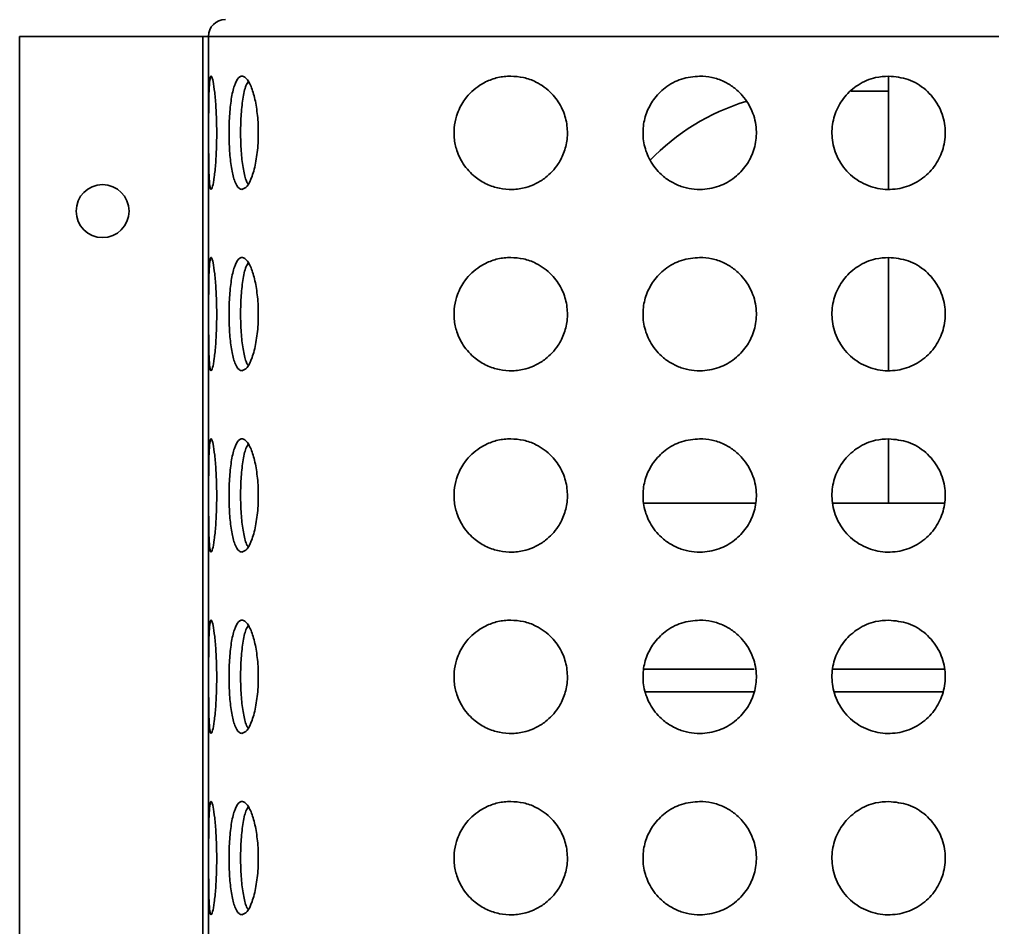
# Model space of a CAD drawing. Header units: millimetres. Extents: x -1052 to 3351, y 0 to 2015.
# Drawn here: x -366.369 to -364.464, y 1744.312 to 1746.089 of the extents above; entities that cross this region are included whole.
import ezdxf

# ---------------------------------------------------------------- set-up
doc = ezdxf.new("R2010")
doc.units = ezdxf.units.MM

msp = doc.modelspace()

# ---------------------------------------------------------------- linework, layer by layer
at = {"color": 7, "linetype": 'Continuous', "lineweight": 35}
for p, q in [((-366.3686, 1742.4135), (-366.3686, 1746.0562)), ((-366.3686, 1746.0562), (-366.0097, 1746.0562)), ((-366.3686, 1742.4135), (-366.3686, 1746.0562)), ((-366.3686, 1746.0562), (-366.0097, 1746.0562)), ((-366.0097, 1746.0562), (-366.0097, 1742.4135)), ((-365.9988, 1746.0562), (-366.0097, 1746.0562)), ((-366.0097, 1746.0562), (-366.0097, 1742.4135)), ((-365.9988, 1746.0562), (-366.0097, 1746.0562)), ((-365.9988, 1746.0562), (-361.8571, 1746.0562)), ((-365.9988, 1746.0562), (-365.9988, 1742.4135)), ((-365.9988, 1746.0562), (-361.8571, 1746.0562)), ((-365.9988, 1746.0562), (-365.9988, 1742.4135)), ((-364.6676, 1745.9784), (-364.6676, 1745.758)), ((-364.6676, 1745.9784), (-364.6676, 1745.758)), ((-364.6676, 1745.9488), (-364.7409, 1745.9488)), ((-364.6676, 1745.9488), (-364.7409, 1745.9488)), ((-364.6676, 1745.6234), (-364.6676, 1745.403)), ((-364.6676, 1745.6234), (-364.6676, 1745.403)), ((-364.6676, 1745.2684), (-364.6676, 1745.1426)), ((-364.6676, 1745.2684), (-364.6676, 1745.1426)), ((-364.9293, 1745.1426), (-365.1466, 1745.1426)), ((-364.9293, 1745.1426), (-365.1466, 1745.1426)), ((-364.5588, 1745.1426), (-364.7779, 1745.1426)), ((-364.5588, 1745.1426), (-364.7779, 1745.1426)), ((-365.1481, 1744.8172), (-364.9306, 1744.8172)), ((-365.1481, 1744.8172), (-364.9306, 1744.8172)), ((-364.7781, 1744.8172), (-364.5594, 1744.8172)), ((-364.7781, 1744.8172), (-364.5594, 1744.8172)), ((-364.9318, 1744.7728), (-365.1454, 1744.7728)), ((-364.9318, 1744.7728), (-365.1454, 1744.7728)), ((-364.5624, 1744.7728), (-364.7755, 1744.7728)), ((-364.5624, 1744.7728), (-364.7755, 1744.7728))]:
    msp.add_line(p, q, dxfattribs=at)
msp.add_circle((-366.2059, 1745.7141), 0.0518, dxfattribs=at)
msp.add_circle((-366.2059, 1745.7141), 0.0518, dxfattribs=at)
for centre, radius, start, end in [((-365.9657, 1746.0562), 0.0331, 90, 180), ((-365.9657, 1746.0562), 0.0331, 90, 180), ((-364.8155, 1745.505), 0.4438, 107.2174, 135.9871), ((-364.8155, 1745.505), 0.4438, 107.2174, 135.9871)]:
    msp.add_arc(centre, radius, start, end, dxfattribs=at)
for points, knots in [([(-365.9935, 1745.7565), (-365.9926, 1745.7577), (-365.9906, 1745.7602), (-365.9873, 1745.7794), (-365.9844, 1745.8077), (-365.9827, 1745.843), (-365.9824, 1745.8808), (-365.9838, 1745.917), (-365.9864, 1745.9477), (-365.9896, 1745.9695), (-365.9928, 1745.9799), (-365.9953, 1745.9775), (-365.9971, 1745.9627), (-365.998, 1745.9371), (-365.9984, 1745.9037), (-365.9985, 1745.8662), (-365.9984, 1745.8289), (-365.998, 1745.7959), (-365.997, 1745.7711), (-365.9955, 1745.7583), (-365.9941, 1745.757), (-365.9935, 1745.7565)], [0, 0, 0, 0, 1.63135, 3.262458, 4.895436, 6.523118, 8.139672, 9.748688, 11.361765, 12.985437, 14.617541, 16.249526, 17.875849, 19.497655, 21.118072, 22.738721, 24.359684, 25.980868, 27.60169, 29.221978, 30.24441, 30.24441, 30.24441, 30.24441]), ([(-365.9935, 1745.7565), (-365.9926, 1745.7577), (-365.9906, 1745.7602), (-365.9873, 1745.7794), (-365.9844, 1745.8077), (-365.9827, 1745.843), (-365.9824, 1745.8808), (-365.9838, 1745.917), (-365.9864, 1745.9477), (-365.9896, 1745.9695), (-365.9928, 1745.9799), (-365.9953, 1745.9775), (-365.9971, 1745.9627), (-365.998, 1745.9371), (-365.9984, 1745.9037), (-365.9985, 1745.8662), (-365.9984, 1745.8289), (-365.998, 1745.7959), (-365.997, 1745.7711), (-365.9955, 1745.7583), (-365.9941, 1745.757), (-365.9935, 1745.7565)], [0, 0, 0, 0, 1.63135, 3.262458, 4.895436, 6.523118, 8.139672, 9.748688, 11.361765, 12.985437, 14.617541, 16.249526, 17.875849, 19.497655, 21.118072, 22.738721, 24.359684, 25.980868, 27.60169, 29.221978, 30.24441, 30.24441, 30.24441, 30.24441]), ([(-365.9331, 1745.7565), (-365.9297, 1745.7578), (-365.9229, 1745.7604), (-365.913, 1745.7807), (-365.9053, 1745.8104), (-365.9011, 1745.8465), (-365.9009, 1745.8838), (-365.9044, 1745.9186), (-365.911, 1745.948), (-365.9199, 1745.9694), (-365.93, 1745.9799), (-365.9399, 1745.9775), (-365.9483, 1745.9617), (-365.9544, 1745.9349), (-365.9579, 1745.9007), (-365.9589, 1745.8633), (-365.9574, 1745.8267), (-365.9535, 1745.7946), (-365.9473, 1745.7706), (-365.9401, 1745.7582), (-365.935, 1745.757), (-365.9331, 1745.7565)], [0, 0, 0, 0, 1.81745, 3.635175, 5.435646, 7.169769, 8.829338, 10.453902, 12.102631, 13.816581, 15.599699, 17.418863, 19.226714, 20.992247, 22.712049, 24.399176, 26.070767, 27.743678, 29.434291, 31.158274, 32.247737, 32.247737, 32.247737, 32.247737]), ([(-365.9331, 1745.7565), (-365.9297, 1745.7578), (-365.9229, 1745.7604), (-365.913, 1745.7807), (-365.9053, 1745.8104), (-365.9011, 1745.8465), (-365.9009, 1745.8838), (-365.9044, 1745.9186), (-365.911, 1745.948), (-365.9199, 1745.9694), (-365.93, 1745.9799), (-365.9399, 1745.9775), (-365.9483, 1745.9617), (-365.9544, 1745.9349), (-365.9579, 1745.9007), (-365.9589, 1745.8633), (-365.9574, 1745.8267), (-365.9535, 1745.7946), (-365.9473, 1745.7706), (-365.9401, 1745.7582), (-365.935, 1745.757), (-365.9331, 1745.7565)], [0, 0, 0, 0, 1.81745, 3.635175, 5.435646, 7.169769, 8.829338, 10.453902, 12.102631, 13.816581, 15.599699, 17.418863, 19.226714, 20.992247, 22.712049, 24.399176, 26.070767, 27.743678, 29.434291, 31.158274, 32.247737, 32.247737, 32.247737, 32.247737]), ([(-365.4072, 1745.9784), (-365.3989, 1745.9778), (-365.3822, 1745.9768), (-365.3546, 1745.9667), (-365.328, 1745.948), (-365.3076, 1745.9198), (-365.2969, 1745.8894), (-365.2952, 1745.8587), (-365.3015, 1745.8299), (-365.3156, 1745.8019), (-365.3356, 1745.781), (-365.3578, 1745.7673), (-365.3797, 1745.7591), (-365.4038, 1745.7556), (-365.4295, 1745.7578), (-365.4543, 1745.7659), (-365.4787, 1745.7809), (-365.4992, 1745.8028), (-365.5128, 1745.83), (-365.5187, 1745.8572), (-365.5179, 1745.883), (-365.511, 1745.9097), (-365.4951, 1745.9383), (-365.4714, 1745.9598), (-365.4447, 1745.9728), (-365.4241, 1745.9778), (-365.4114, 1745.9782), (-365.4072, 1745.9784)], [0, 0, 0, 0, 1.953482, 3.904745, 6.550039, 8.613914, 10.314352, 12.02169, 13.580645, 15.199206, 17.547937, 19.132804, 20.71992, 22.750924, 24.783153, 26.835672, 28.885473, 31.272754, 33.07625, 34.500824, 35.930524, 37.260694, 39.207912, 42.076129, 44.07705, 46.079446, 47.088103, 47.088103, 47.088103, 47.088103]), ([(-365.4072, 1745.9784), (-365.3989, 1745.9778), (-365.3822, 1745.9768), (-365.3546, 1745.9667), (-365.328, 1745.948), (-365.3076, 1745.9198), (-365.2969, 1745.8894), (-365.2952, 1745.8587), (-365.3015, 1745.8299), (-365.3156, 1745.8019), (-365.3356, 1745.781), (-365.3578, 1745.7673), (-365.3797, 1745.7591), (-365.4038, 1745.7556), (-365.4295, 1745.7578), (-365.4543, 1745.7659), (-365.4787, 1745.7809), (-365.4992, 1745.8028), (-365.5128, 1745.83), (-365.5187, 1745.8572), (-365.5179, 1745.883), (-365.511, 1745.9097), (-365.4951, 1745.9383), (-365.4714, 1745.9598), (-365.4447, 1745.9728), (-365.4241, 1745.9778), (-365.4114, 1745.9782), (-365.4072, 1745.9784)], [0, 0, 0, 0, 1.953482, 3.904745, 6.550039, 8.613914, 10.314352, 12.02169, 13.580645, 15.199206, 17.547937, 19.132804, 20.71992, 22.750924, 24.783153, 26.835672, 28.885473, 31.272754, 33.07625, 34.500824, 35.930524, 37.260694, 39.207912, 42.076129, 44.07705, 46.079446, 47.088103, 47.088103, 47.088103, 47.088103]), ([(-365.0374, 1745.9784), (-365.0293, 1745.9779), (-365.0133, 1745.9768), (-364.9907, 1745.969), (-364.9706, 1745.957), (-364.9495, 1745.9377), (-364.9317, 1745.9083), (-364.9246, 1745.8707), (-364.9292, 1745.8363), (-364.9431, 1745.8059), (-364.9655, 1745.7806), (-364.9961, 1745.7623), (-365.0336, 1745.7542), (-365.0676, 1745.759), (-365.0941, 1745.7712), (-365.1157, 1745.7871), (-365.1348, 1745.8109), (-365.1473, 1745.8431), (-365.1495, 1745.876), (-365.1425, 1745.907), (-365.1276, 1745.9344), (-365.1044, 1745.958), (-365.0734, 1745.975), (-365.0494, 1745.9772), (-365.0374, 1745.9784)], [0, 0, 0, 0, 1.756805, 3.512282, 5.063206, 6.612422, 9.261759, 11.519932, 13.57632, 15.613498, 17.776581, 20.182173, 22.916636, 25.987311, 27.614911, 29.241288, 31.657919, 33.704453, 35.758207, 37.639786, 39.581388, 41.796652, 44.421981, 47.073806, 47.073806, 47.073806, 47.073806]), ([(-365.0374, 1745.9784), (-365.0293, 1745.9779), (-365.0133, 1745.9768), (-364.9907, 1745.969), (-364.9706, 1745.957), (-364.9495, 1745.9377), (-364.9317, 1745.9083), (-364.9246, 1745.8707), (-364.9292, 1745.8363), (-364.9431, 1745.8059), (-364.9655, 1745.7806), (-364.9961, 1745.7623), (-365.0336, 1745.7542), (-365.0676, 1745.759), (-365.0941, 1745.7712), (-365.1157, 1745.7871), (-365.1348, 1745.8109), (-365.1473, 1745.8431), (-365.1495, 1745.876), (-365.1425, 1745.907), (-365.1276, 1745.9344), (-365.1044, 1745.958), (-365.0734, 1745.975), (-365.0494, 1745.9772), (-365.0374, 1745.9784)], [0, 0, 0, 0, 1.756805, 3.512282, 5.063206, 6.612422, 9.261759, 11.519932, 13.57632, 15.613498, 17.776581, 20.182173, 22.916636, 25.987311, 27.614911, 29.241288, 31.657919, 33.704453, 35.758207, 37.639786, 39.581388, 41.796652, 44.421981, 47.073806, 47.073806, 47.073806, 47.073806]), ([(-364.6676, 1745.9784), (-364.6546, 1745.9771), (-364.6285, 1745.9744), (-364.594, 1745.9534), (-364.5689, 1745.9229), (-364.5562, 1745.8867), (-364.5561, 1745.8496), (-364.5676, 1745.8151), (-364.5892, 1745.7862), (-364.6193, 1745.7653), (-364.6555, 1745.755), (-364.6944, 1745.7574), (-364.7312, 1745.7736), (-364.7601, 1745.8019), (-364.7767, 1745.8377), (-364.7802, 1745.8749), (-364.7722, 1745.9094), (-364.7543, 1745.9395), (-364.7275, 1745.9631), (-364.697, 1745.9764), (-364.6761, 1745.9778), (-364.6676, 1745.9784)], [0, 0, 0, 0, 2.715452, 5.434897, 8.039618, 10.498537, 12.859039, 15.184814, 17.538592, 19.975627, 22.538726, 25.240682, 28.03523, 30.799973, 33.387334, 35.749941, 37.98679, 40.249829, 42.660722, 45.269671, 47.063002, 47.063002, 47.063002, 47.063002]), ([(-364.6676, 1745.9784), (-364.6546, 1745.9771), (-364.6285, 1745.9744), (-364.594, 1745.9534), (-364.5689, 1745.9229), (-364.5562, 1745.8867), (-364.5561, 1745.8496), (-364.5676, 1745.8151), (-364.5892, 1745.7862), (-364.6193, 1745.7653), (-364.6555, 1745.755), (-364.6944, 1745.7574), (-364.7312, 1745.7736), (-364.7601, 1745.8019), (-364.7767, 1745.8377), (-364.7802, 1745.8749), (-364.7722, 1745.9094), (-364.7543, 1745.9395), (-364.7275, 1745.9631), (-364.697, 1745.9764), (-364.6761, 1745.9778), (-364.6676, 1745.9784)], [0, 0, 0, 0, 2.715452, 5.434897, 8.039618, 10.498537, 12.859039, 15.184814, 17.538592, 19.975627, 22.538726, 25.240682, 28.03523, 30.799973, 33.387334, 35.749941, 37.98679, 40.249829, 42.660722, 45.269671, 47.063002, 47.063002, 47.063002, 47.063002]), ([(-365.9207, 1745.9681), (-365.9223, 1745.9656), (-365.9267, 1745.9586), (-365.9317, 1745.9345), (-365.9353, 1745.9007), (-365.9362, 1745.8632), (-365.9347, 1745.8265), (-365.9307, 1745.7951), (-365.926, 1745.7742), (-365.9221, 1745.7687), (-365.921, 1745.7671)], [0, 0, 0, 0, 1.145489, 3.20997, 5.219537, 7.190089, 9.142166, 11.096038, 13.070744, 13.868556, 13.868556, 13.868556, 13.868556]), ([(-365.9207, 1745.9681), (-365.9223, 1745.9656), (-365.9267, 1745.9586), (-365.9317, 1745.9345), (-365.9353, 1745.9007), (-365.9362, 1745.8632), (-365.9347, 1745.8265), (-365.9307, 1745.7951), (-365.926, 1745.7742), (-365.9221, 1745.7687), (-365.921, 1745.7671)], [0, 0, 0, 0, 1.145489, 3.20997, 5.219537, 7.190089, 9.142166, 11.096038, 13.070744, 13.868556, 13.868556, 13.868556, 13.868556]), ([(-365.9935, 1745.4015), (-365.9926, 1745.4027), (-365.9906, 1745.4052), (-365.9873, 1745.4244), (-365.9844, 1745.4527), (-365.9827, 1745.488), (-365.9824, 1745.5258), (-365.9838, 1745.562), (-365.9864, 1745.5927), (-365.9896, 1745.6145), (-365.9928, 1745.6249), (-365.9953, 1745.6225), (-365.9971, 1745.6077), (-365.998, 1745.5821), (-365.9984, 1745.5487), (-365.9985, 1745.5112), (-365.9984, 1745.4739), (-365.998, 1745.4408), (-365.997, 1745.4161), (-365.9955, 1745.4033), (-365.9941, 1745.402), (-365.9935, 1745.4015)], [0, 0, 0, 0, 1.631365, 3.262636, 4.89563, 6.523042, 8.139611, 9.748936, 11.361779, 12.985642, 14.617678, 16.249658, 17.876116, 19.497937, 21.118098, 22.739065, 24.360043, 25.981243, 27.601877, 29.222294, 30.244735, 30.244735, 30.244735, 30.244735]), ([(-365.9935, 1745.4015), (-365.9926, 1745.4027), (-365.9906, 1745.4052), (-365.9873, 1745.4244), (-365.9844, 1745.4527), (-365.9827, 1745.488), (-365.9824, 1745.5258), (-365.9838, 1745.562), (-365.9864, 1745.5927), (-365.9896, 1745.6145), (-365.9928, 1745.6249), (-365.9953, 1745.6225), (-365.9971, 1745.6077), (-365.998, 1745.5821), (-365.9984, 1745.5487), (-365.9985, 1745.5112), (-365.9984, 1745.4739), (-365.998, 1745.4408), (-365.997, 1745.4161), (-365.9955, 1745.4033), (-365.9941, 1745.402), (-365.9935, 1745.4015)], [0, 0, 0, 0, 1.631365, 3.262636, 4.89563, 6.523042, 8.139611, 9.748936, 11.361779, 12.985642, 14.617678, 16.249658, 17.876116, 19.497937, 21.118098, 22.739065, 24.360043, 25.981243, 27.601877, 29.222294, 30.244735, 30.244735, 30.244735, 30.244735]), ([(-365.9331, 1745.4015), (-365.9297, 1745.4028), (-365.9229, 1745.4054), (-365.913, 1745.4257), (-365.9053, 1745.4554), (-365.9011, 1745.4915), (-365.9009, 1745.5288), (-365.9044, 1745.5635), (-365.911, 1745.593), (-365.9199, 1745.6144), (-365.93, 1745.6249), (-365.9399, 1745.6225), (-365.9483, 1745.6067), (-365.9544, 1745.5799), (-365.9579, 1745.5457), (-365.9589, 1745.5083), (-365.9574, 1745.4717), (-365.9535, 1745.4396), (-365.9473, 1745.4156), (-365.9401, 1745.4032), (-365.935, 1745.402), (-365.9331, 1745.4015)], [0, 0, 0, 0, 1.817448, 3.635171, 5.43564, 7.170061, 8.829306, 10.453868, 12.102595, 13.816543, 15.599659, 17.418821, 19.226542, 20.992293, 22.711806, 24.398931, 26.070521, 27.743705, 29.434317, 31.158297, 32.247759, 32.247759, 32.247759, 32.247759]), ([(-365.9331, 1745.4015), (-365.9297, 1745.4028), (-365.9229, 1745.4054), (-365.913, 1745.4257), (-365.9053, 1745.4554), (-365.9011, 1745.4915), (-365.9009, 1745.5288), (-365.9044, 1745.5635), (-365.911, 1745.593), (-365.9199, 1745.6144), (-365.93, 1745.6249), (-365.9399, 1745.6225), (-365.9483, 1745.6067), (-365.9544, 1745.5799), (-365.9579, 1745.5457), (-365.9589, 1745.5083), (-365.9574, 1745.4717), (-365.9535, 1745.4396), (-365.9473, 1745.4156), (-365.9401, 1745.4032), (-365.935, 1745.402), (-365.9331, 1745.4015)], [0, 0, 0, 0, 1.817448, 3.635171, 5.43564, 7.170061, 8.829306, 10.453868, 12.102595, 13.816543, 15.599659, 17.418821, 19.226542, 20.992293, 22.711806, 24.398931, 26.070521, 27.743705, 29.434317, 31.158297, 32.247759, 32.247759, 32.247759, 32.247759]), ([(-365.9207, 1745.613), (-365.9223, 1745.6106), (-365.9267, 1745.6036), (-365.9317, 1745.5795), (-365.9353, 1745.5457), (-365.9362, 1745.5082), (-365.9347, 1745.4715), (-365.9307, 1745.4401), (-365.926, 1745.4192), (-365.9221, 1745.4137), (-365.921, 1745.4121)], [0, 0, 0, 0, 1.14548, 3.20969, 5.219242, 7.18978, 9.142212, 11.09607, 13.070762, 13.868568, 13.868568, 13.868568, 13.868568]), ([(-365.9207, 1745.613), (-365.9223, 1745.6106), (-365.9267, 1745.6036), (-365.9317, 1745.5795), (-365.9353, 1745.5457), (-365.9362, 1745.5082), (-365.9347, 1745.4715), (-365.9307, 1745.4401), (-365.926, 1745.4192), (-365.9221, 1745.4137), (-365.921, 1745.4121)], [0, 0, 0, 0, 1.14548, 3.20969, 5.219242, 7.18978, 9.142212, 11.09607, 13.070762, 13.868568, 13.868568, 13.868568, 13.868568]), ([(-365.4072, 1745.6234), (-365.3989, 1745.6228), (-365.3822, 1745.6218), (-365.3546, 1745.6117), (-365.328, 1745.593), (-365.3076, 1745.5648), (-365.2969, 1745.5344), (-365.2952, 1745.5037), (-365.3015, 1745.4749), (-365.3156, 1745.4469), (-365.3356, 1745.426), (-365.3578, 1745.4123), (-365.3797, 1745.4041), (-365.4038, 1745.4005), (-365.4295, 1745.4028), (-365.4543, 1745.4109), (-365.4787, 1745.4259), (-365.4992, 1745.4478), (-365.5128, 1745.475), (-365.5187, 1745.5022), (-365.5179, 1745.528), (-365.511, 1745.5547), (-365.4951, 1745.5833), (-365.4714, 1745.6048), (-365.4447, 1745.6178), (-365.4241, 1745.6228), (-365.4114, 1745.6232), (-365.4072, 1745.6234)], [0, 0, 0, 0, 1.953484, 3.90465, 6.550132, 8.614008, 10.314448, 12.021787, 13.580742, 15.199305, 17.547795, 19.132824, 20.719839, 22.750885, 24.783116, 26.835636, 28.88559, 31.272643, 33.076141, 34.500716, 35.930417, 37.260587, 39.207808, 42.076026, 44.077072, 46.07947, 47.088112, 47.088112, 47.088112, 47.088112]), ([(-365.4072, 1745.6234), (-365.3989, 1745.6228), (-365.3822, 1745.6218), (-365.3546, 1745.6117), (-365.328, 1745.593), (-365.3076, 1745.5648), (-365.2969, 1745.5344), (-365.2952, 1745.5037), (-365.3015, 1745.4749), (-365.3156, 1745.4469), (-365.3356, 1745.426), (-365.3578, 1745.4123), (-365.3797, 1745.4041), (-365.4038, 1745.4005), (-365.4295, 1745.4028), (-365.4543, 1745.4109), (-365.4787, 1745.4259), (-365.4992, 1745.4478), (-365.5128, 1745.475), (-365.5187, 1745.5022), (-365.5179, 1745.528), (-365.511, 1745.5547), (-365.4951, 1745.5833), (-365.4714, 1745.6048), (-365.4447, 1745.6178), (-365.4241, 1745.6228), (-365.4114, 1745.6232), (-365.4072, 1745.6234)], [0, 0, 0, 0, 1.953484, 3.90465, 6.550132, 8.614008, 10.314448, 12.021787, 13.580742, 15.199305, 17.547795, 19.132824, 20.719839, 22.750885, 24.783116, 26.835636, 28.88559, 31.272643, 33.076141, 34.500716, 35.930417, 37.260587, 39.207808, 42.076026, 44.077072, 46.07947, 47.088112, 47.088112, 47.088112, 47.088112]), ([(-365.0374, 1745.6234), (-365.0293, 1745.6229), (-365.0133, 1745.6219), (-364.9907, 1745.614), (-364.9706, 1745.602), (-364.9495, 1745.5827), (-364.9317, 1745.5533), (-364.9246, 1745.5157), (-364.9292, 1745.4813), (-364.9431, 1745.4509), (-364.9655, 1745.4256), (-364.9961, 1745.4073), (-365.0336, 1745.3992), (-365.0676, 1745.404), (-365.0941, 1745.4162), (-365.1157, 1745.4321), (-365.1348, 1745.4559), (-365.1473, 1745.4881), (-365.1495, 1745.521), (-365.1425, 1745.552), (-365.1276, 1745.5794), (-365.1044, 1745.603), (-365.0734, 1745.62), (-365.0494, 1745.6222), (-365.0374, 1745.6234)], [0, 0, 0, 0, 1.756764, 3.512362, 5.063285, 6.612228, 9.261565, 11.520164, 13.576552, 15.613729, 17.776504, 20.182298, 22.916759, 25.987485, 27.615084, 29.241235, 31.657864, 33.704398, 35.758151, 37.639729, 39.581695, 41.796677, 44.422005, 47.073829, 47.073829, 47.073829, 47.073829]), ([(-365.0374, 1745.6234), (-365.0293, 1745.6229), (-365.0133, 1745.6219), (-364.9907, 1745.614), (-364.9706, 1745.602), (-364.9495, 1745.5827), (-364.9317, 1745.5533), (-364.9246, 1745.5157), (-364.9292, 1745.4813), (-364.9431, 1745.4509), (-364.9655, 1745.4256), (-364.9961, 1745.4073), (-365.0336, 1745.3992), (-365.0676, 1745.404), (-365.0941, 1745.4162), (-365.1157, 1745.4321), (-365.1348, 1745.4559), (-365.1473, 1745.4881), (-365.1495, 1745.521), (-365.1425, 1745.552), (-365.1276, 1745.5794), (-365.1044, 1745.603), (-365.0734, 1745.62), (-365.0494, 1745.6222), (-365.0374, 1745.6234)], [0, 0, 0, 0, 1.756764, 3.512362, 5.063285, 6.612228, 9.261565, 11.520164, 13.576552, 15.613729, 17.776504, 20.182298, 22.916759, 25.987485, 27.615084, 29.241235, 31.657864, 33.704398, 35.758151, 37.639729, 39.581695, 41.796677, 44.422005, 47.073829, 47.073829, 47.073829, 47.073829]), ([(-364.6676, 1745.6234), (-364.6546, 1745.6221), (-364.6285, 1745.6194), (-364.594, 1745.5984), (-364.5689, 1745.5679), (-364.5562, 1745.5317), (-364.5561, 1745.4946), (-364.5676, 1745.4601), (-364.5892, 1745.4312), (-364.6194, 1745.4103), (-364.6555, 1745.4), (-364.6944, 1745.4024), (-364.7312, 1745.4185), (-364.7601, 1745.4469), (-364.7767, 1745.4827), (-364.7802, 1745.5199), (-364.7722, 1745.5544), (-364.7543, 1745.5844), (-364.7275, 1745.6081), (-364.697, 1745.6214), (-364.6761, 1745.6228), (-364.6676, 1745.6234)], [0, 0, 0, 0, 2.715378, 5.435049, 8.039772, 10.49826, 12.858763, 15.184976, 17.538756, 19.975539, 22.53876, 25.240718, 28.035268, 30.800013, 33.387375, 35.750444, 37.986846, 40.249888, 42.660782, 45.269901, 47.063184, 47.063184, 47.063184, 47.063184]), ([(-364.6676, 1745.6234), (-364.6546, 1745.6221), (-364.6285, 1745.6194), (-364.594, 1745.5984), (-364.5689, 1745.5679), (-364.5562, 1745.5317), (-364.5561, 1745.4946), (-364.5676, 1745.4601), (-364.5892, 1745.4312), (-364.6194, 1745.4103), (-364.6555, 1745.4), (-364.6944, 1745.4024), (-364.7312, 1745.4185), (-364.7601, 1745.4469), (-364.7767, 1745.4827), (-364.7802, 1745.5199), (-364.7722, 1745.5544), (-364.7543, 1745.5844), (-364.7275, 1745.6081), (-364.697, 1745.6214), (-364.6761, 1745.6228), (-364.6676, 1745.6234)], [0, 0, 0, 0, 2.715378, 5.435049, 8.039772, 10.49826, 12.858763, 15.184976, 17.538756, 19.975539, 22.53876, 25.240718, 28.035268, 30.800013, 33.387375, 35.750444, 37.986846, 40.249888, 42.660782, 45.269901, 47.063184, 47.063184, 47.063184, 47.063184]), ([(-365.9935, 1745.0465), (-365.9926, 1745.0477), (-365.9906, 1745.0502), (-365.9873, 1745.0694), (-365.9844, 1745.0977), (-365.9827, 1745.133), (-365.9824, 1745.1708), (-365.9838, 1745.207), (-365.9864, 1745.2377), (-365.9896, 1745.2595), (-365.9928, 1745.2699), (-365.9953, 1745.2675), (-365.9971, 1745.2527), (-365.998, 1745.2271), (-365.9984, 1745.1937), (-365.9985, 1745.1562), (-365.9984, 1745.1189), (-365.998, 1745.0858), (-365.997, 1745.0611), (-365.9955, 1745.0483), (-365.9941, 1745.047), (-365.9935, 1745.0465)], [0, 0, 0, 0, 1.631397, 3.2627, 4.895725, 6.523453, 8.139746, 9.749103, 11.361976, 12.985871, 14.618022, 16.250053, 17.876543, 19.498188, 21.118651, 22.739347, 24.360658, 25.981622, 27.60249, 29.222938, 30.245399, 30.245399, 30.245399, 30.245399]), ([(-365.9935, 1745.0465), (-365.9926, 1745.0477), (-365.9906, 1745.0502), (-365.9873, 1745.0694), (-365.9844, 1745.0977), (-365.9827, 1745.133), (-365.9824, 1745.1708), (-365.9838, 1745.207), (-365.9864, 1745.2377), (-365.9896, 1745.2595), (-365.9928, 1745.2699), (-365.9953, 1745.2675), (-365.9971, 1745.2527), (-365.998, 1745.2271), (-365.9984, 1745.1937), (-365.9985, 1745.1562), (-365.9984, 1745.1189), (-365.998, 1745.0858), (-365.997, 1745.0611), (-365.9955, 1745.0483), (-365.9941, 1745.047), (-365.9935, 1745.0465)], [0, 0, 0, 0, 1.631397, 3.2627, 4.895725, 6.523453, 8.139746, 9.749103, 11.361976, 12.985871, 14.618022, 16.250053, 17.876543, 19.498188, 21.118651, 22.739347, 24.360658, 25.981622, 27.60249, 29.222938, 30.245399, 30.245399, 30.245399, 30.245399]), ([(-365.9331, 1745.0465), (-365.9297, 1745.0478), (-365.9229, 1745.0504), (-365.913, 1745.0707), (-365.9053, 1745.1004), (-365.9011, 1745.1365), (-365.9009, 1745.1738), (-365.9044, 1745.2085), (-365.911, 1745.238), (-365.9199, 1745.2594), (-365.93, 1745.2699), (-365.9399, 1745.2674), (-365.9483, 1745.2517), (-365.9544, 1745.2249), (-365.9579, 1745.1907), (-365.9589, 1745.1532), (-365.9574, 1745.1167), (-365.9535, 1745.0846), (-365.9473, 1745.0606), (-365.9401, 1745.0482), (-365.935, 1745.047), (-365.9331, 1745.0465)], [0, 0, 0, 0, 1.817462, 3.635355, 5.435836, 7.16997, 8.829228, 10.454107, 12.102847, 13.816807, 15.599937, 17.419133, 19.226868, 20.992412, 22.712224, 24.399362, 26.070964, 27.743885, 29.434509, 31.158502, 32.248005, 32.248005, 32.248005, 32.248005]), ([(-365.9331, 1745.0465), (-365.9297, 1745.0478), (-365.9229, 1745.0504), (-365.913, 1745.0707), (-365.9053, 1745.1004), (-365.9011, 1745.1365), (-365.9009, 1745.1738), (-365.9044, 1745.2085), (-365.911, 1745.238), (-365.9199, 1745.2594), (-365.93, 1745.2699), (-365.9399, 1745.2674), (-365.9483, 1745.2517), (-365.9544, 1745.2249), (-365.9579, 1745.1907), (-365.9589, 1745.1532), (-365.9574, 1745.1167), (-365.9535, 1745.0846), (-365.9473, 1745.0606), (-365.9401, 1745.0482), (-365.935, 1745.047), (-365.9331, 1745.0465)], [0, 0, 0, 0, 1.817462, 3.635355, 5.435836, 7.16997, 8.829228, 10.454107, 12.102847, 13.816807, 15.599937, 17.419133, 19.226868, 20.992412, 22.712224, 24.399362, 26.070964, 27.743885, 29.434509, 31.158502, 32.248005, 32.248005, 32.248005, 32.248005]), ([(-365.4072, 1745.2684), (-365.3989, 1745.2678), (-365.3822, 1745.2668), (-365.3546, 1745.2567), (-365.328, 1745.238), (-365.3076, 1745.2098), (-365.2969, 1745.1794), (-365.2952, 1745.1487), (-365.3015, 1745.1199), (-365.3156, 1745.0919), (-365.3356, 1745.071), (-365.3578, 1745.0573), (-365.3797, 1745.0491), (-365.4038, 1745.0455), (-365.4295, 1745.0478), (-365.4543, 1745.0558), (-365.4787, 1745.0709), (-365.4992, 1745.0927), (-365.5128, 1745.12), (-365.5187, 1745.1472), (-365.5179, 1745.173), (-365.511, 1745.1997), (-365.4951, 1745.2283), (-365.4714, 1745.2498), (-365.4447, 1745.2628), (-365.4241, 1745.2678), (-365.4114, 1745.2682), (-365.4072, 1745.2684)], [0, 0, 0, 0, 1.953514, 3.904679, 6.550159, 8.613752, 10.314545, 12.021494, 13.580824, 15.199386, 17.547874, 19.132902, 20.719916, 22.75092, 24.78315, 26.835584, 28.885536, 31.272588, 33.076397, 34.5006, 35.930301, 37.26047, 39.20769, 42.076113, 44.077035, 46.079431, 47.088088, 47.088088, 47.088088, 47.088088]), ([(-365.4072, 1745.2684), (-365.3989, 1745.2678), (-365.3822, 1745.2668), (-365.3546, 1745.2567), (-365.328, 1745.238), (-365.3076, 1745.2098), (-365.2969, 1745.1794), (-365.2952, 1745.1487), (-365.3015, 1745.1199), (-365.3156, 1745.0919), (-365.3356, 1745.071), (-365.3578, 1745.0573), (-365.3797, 1745.0491), (-365.4038, 1745.0455), (-365.4295, 1745.0478), (-365.4543, 1745.0558), (-365.4787, 1745.0709), (-365.4992, 1745.0927), (-365.5128, 1745.12), (-365.5187, 1745.1472), (-365.5179, 1745.173), (-365.511, 1745.1997), (-365.4951, 1745.2283), (-365.4714, 1745.2498), (-365.4447, 1745.2628), (-365.4241, 1745.2678), (-365.4114, 1745.2682), (-365.4072, 1745.2684)], [0, 0, 0, 0, 1.953514, 3.904679, 6.550159, 8.613752, 10.314545, 12.021494, 13.580824, 15.199386, 17.547874, 19.132902, 20.719916, 22.75092, 24.78315, 26.835584, 28.885536, 31.272588, 33.076397, 34.5006, 35.930301, 37.26047, 39.20769, 42.076113, 44.077035, 46.079431, 47.088088, 47.088088, 47.088088, 47.088088]), ([(-365.0374, 1745.2684), (-365.0293, 1745.2679), (-365.0133, 1745.2668), (-364.9907, 1745.259), (-364.9706, 1745.247), (-364.9495, 1745.2277), (-364.9317, 1745.1982), (-364.9246, 1745.1607), (-364.9292, 1745.1263), (-364.9431, 1745.0959), (-364.9655, 1745.0706), (-364.9961, 1745.0523), (-365.0336, 1745.0442), (-365.0676, 1745.049), (-365.0941, 1745.0612), (-365.1157, 1745.0771), (-365.1348, 1745.1008), (-365.1473, 1745.1331), (-365.1495, 1745.166), (-365.1425, 1745.197), (-365.1276, 1745.2244), (-365.1044, 1745.248), (-365.0734, 1745.265), (-365.0494, 1745.2672), (-365.0374, 1745.2684)], [0, 0, 0, 0, 1.756806, 3.512283, 5.063207, 6.612423, 9.261762, 11.520363, 13.576319, 15.613886, 17.776662, 20.182457, 22.91692, 25.987648, 27.615249, 29.2414, 31.658031, 33.704566, 35.758756, 37.640335, 39.581937, 41.797202, 44.422354, 47.07424, 47.07424, 47.07424, 47.07424]), ([(-365.0374, 1745.2684), (-365.0293, 1745.2679), (-365.0133, 1745.2668), (-364.9907, 1745.259), (-364.9706, 1745.247), (-364.9495, 1745.2277), (-364.9317, 1745.1982), (-364.9246, 1745.1607), (-364.9292, 1745.1263), (-364.9431, 1745.0959), (-364.9655, 1745.0706), (-364.9961, 1745.0523), (-365.0336, 1745.0442), (-365.0676, 1745.049), (-365.0941, 1745.0612), (-365.1157, 1745.0771), (-365.1348, 1745.1008), (-365.1473, 1745.1331), (-365.1495, 1745.166), (-365.1425, 1745.197), (-365.1276, 1745.2244), (-365.1044, 1745.248), (-365.0734, 1745.265), (-365.0494, 1745.2672), (-365.0374, 1745.2684)], [0, 0, 0, 0, 1.756806, 3.512283, 5.063207, 6.612423, 9.261762, 11.520363, 13.576319, 15.613886, 17.776662, 20.182457, 22.91692, 25.987648, 27.615249, 29.2414, 31.658031, 33.704566, 35.758756, 37.640335, 39.581937, 41.797202, 44.422354, 47.07424, 47.07424, 47.07424, 47.07424]), ([(-364.6676, 1745.2684), (-364.6546, 1745.267), (-364.6285, 1745.2644), (-364.594, 1745.2434), (-364.5689, 1745.2129), (-364.5562, 1745.1767), (-364.5561, 1745.1396), (-364.5676, 1745.1051), (-364.5892, 1745.0762), (-364.6193, 1745.0553), (-364.6555, 1745.045), (-364.6944, 1745.0474), (-364.7312, 1745.0636), (-364.7601, 1745.0919), (-364.7767, 1745.1277), (-364.7802, 1745.1649), (-364.7721, 1745.1994), (-364.7543, 1745.2294), (-364.7275, 1745.253), (-364.697, 1745.2664), (-364.6761, 1745.2678), (-364.6676, 1745.2684)], [0, 0, 0, 0, 2.715452, 5.434897, 8.03997, 10.498455, 12.858958, 15.184732, 17.538511, 19.975547, 22.538646, 25.240576, 28.035299, 30.799731, 33.387092, 35.750159, 37.98656, 40.249988, 42.660588, 45.269706, 47.063037, 47.063037, 47.063037, 47.063037]), ([(-364.6676, 1745.2684), (-364.6546, 1745.267), (-364.6285, 1745.2644), (-364.594, 1745.2434), (-364.5689, 1745.2129), (-364.5562, 1745.1767), (-364.5561, 1745.1396), (-364.5676, 1745.1051), (-364.5892, 1745.0762), (-364.6193, 1745.0553), (-364.6555, 1745.045), (-364.6944, 1745.0474), (-364.7312, 1745.0636), (-364.7601, 1745.0919), (-364.7767, 1745.1277), (-364.7802, 1745.1649), (-364.7721, 1745.1994), (-364.7543, 1745.2294), (-364.7275, 1745.253), (-364.697, 1745.2664), (-364.6761, 1745.2678), (-364.6676, 1745.2684)], [0, 0, 0, 0, 2.715452, 5.434897, 8.03997, 10.498455, 12.858958, 15.184732, 17.538511, 19.975547, 22.538646, 25.240576, 28.035299, 30.799731, 33.387092, 35.750159, 37.98656, 40.249988, 42.660588, 45.269706, 47.063037, 47.063037, 47.063037, 47.063037]), ([(-365.9207, 1745.258), (-365.9223, 1745.2556), (-365.9267, 1745.2486), (-365.9317, 1745.2245), (-365.9353, 1745.1907), (-365.9362, 1745.1532), (-365.9347, 1745.1165), (-365.9307, 1745.0851), (-365.926, 1745.0642), (-365.9221, 1745.0586), (-365.921, 1745.057)], [0, 0, 0, 0, 1.145507, 3.210021, 5.219619, 7.190203, 9.142311, 11.096214, 13.071193, 13.869017, 13.869017, 13.869017, 13.869017]), ([(-365.9207, 1745.258), (-365.9223, 1745.2556), (-365.9267, 1745.2486), (-365.9317, 1745.2245), (-365.9353, 1745.1907), (-365.9362, 1745.1532), (-365.9347, 1745.1165), (-365.9307, 1745.0851), (-365.926, 1745.0642), (-365.9221, 1745.0586), (-365.921, 1745.057)], [0, 0, 0, 0, 1.145507, 3.210021, 5.219619, 7.190203, 9.142311, 11.096214, 13.071193, 13.869017, 13.869017, 13.869017, 13.869017]), ([(-365.9935, 1744.6915), (-365.9926, 1744.6927), (-365.9906, 1744.6952), (-365.9873, 1744.7144), (-365.9844, 1744.7427), (-365.9827, 1744.778), (-365.9824, 1744.8158), (-365.9838, 1744.852), (-365.9864, 1744.8827), (-365.9896, 1744.9045), (-365.9928, 1744.9149), (-365.9953, 1744.9125), (-365.9971, 1744.8977), (-365.998, 1744.8721), (-365.9984, 1744.8387), (-365.9985, 1744.8012), (-365.9984, 1744.7639), (-365.998, 1744.7308), (-365.997, 1744.7061), (-365.9955, 1744.6933), (-365.9941, 1744.692), (-365.9935, 1744.6915)], [0, 0, 0, 0, 1.63135, 3.262458, 4.895436, 6.523118, 8.139672, 9.748688, 11.361765, 12.985437, 14.617541, 16.249526, 17.875849, 19.497655, 21.118072, 22.738721, 24.359684, 25.980868, 27.60169, 29.221978, 30.24441, 30.24441, 30.24441, 30.24441]), ([(-365.9935, 1744.6915), (-365.9926, 1744.6927), (-365.9906, 1744.6952), (-365.9873, 1744.7144), (-365.9844, 1744.7427), (-365.9827, 1744.778), (-365.9824, 1744.8158), (-365.9838, 1744.852), (-365.9864, 1744.8827), (-365.9896, 1744.9045), (-365.9928, 1744.9149), (-365.9953, 1744.9125), (-365.9971, 1744.8977), (-365.998, 1744.8721), (-365.9984, 1744.8387), (-365.9985, 1744.8012), (-365.9984, 1744.7639), (-365.998, 1744.7308), (-365.997, 1744.7061), (-365.9955, 1744.6933), (-365.9941, 1744.692), (-365.9935, 1744.6915)], [0, 0, 0, 0, 1.63135, 3.262458, 4.895436, 6.523118, 8.139672, 9.748688, 11.361765, 12.985437, 14.617541, 16.249526, 17.875849, 19.497655, 21.118072, 22.738721, 24.359684, 25.980868, 27.60169, 29.221978, 30.24441, 30.24441, 30.24441, 30.24441]), ([(-365.9331, 1744.6915), (-365.9297, 1744.6928), (-365.9229, 1744.6954), (-365.913, 1744.7157), (-365.9053, 1744.7454), (-365.9011, 1744.7815), (-365.9009, 1744.8188), (-365.9044, 1744.8535), (-365.911, 1744.8829), (-365.9199, 1744.9044), (-365.93, 1744.9149), (-365.9399, 1744.9125), (-365.9483, 1744.8967), (-365.9544, 1744.8699), (-365.9579, 1744.8357), (-365.9589, 1744.7982), (-365.9574, 1744.7617), (-365.9535, 1744.7296), (-365.9473, 1744.7056), (-365.9401, 1744.6932), (-365.935, 1744.692), (-365.9331, 1744.6915)], [0, 0, 0, 0, 1.817451, 3.635176, 5.435647, 7.169769, 8.82934, 10.453903, 12.102633, 13.816582, 15.599701, 17.418865, 19.226716, 20.99225, 22.712051, 24.398859, 26.070766, 27.743677, 29.434291, 31.158273, 32.247737, 32.247737, 32.247737, 32.247737]), ([(-365.9331, 1744.6915), (-365.9297, 1744.6928), (-365.9229, 1744.6954), (-365.913, 1744.7157), (-365.9053, 1744.7454), (-365.9011, 1744.7815), (-365.9009, 1744.8188), (-365.9044, 1744.8535), (-365.911, 1744.8829), (-365.9199, 1744.9044), (-365.93, 1744.9149), (-365.9399, 1744.9125), (-365.9483, 1744.8967), (-365.9544, 1744.8699), (-365.9579, 1744.8357), (-365.9589, 1744.7982), (-365.9574, 1744.7617), (-365.9535, 1744.7296), (-365.9473, 1744.7056), (-365.9401, 1744.6932), (-365.935, 1744.692), (-365.9331, 1744.6915)], [0, 0, 0, 0, 1.817451, 3.635176, 5.435647, 7.169769, 8.82934, 10.453903, 12.102633, 13.816582, 15.599701, 17.418865, 19.226716, 20.99225, 22.712051, 24.398859, 26.070766, 27.743677, 29.434291, 31.158273, 32.247737, 32.247737, 32.247737, 32.247737]), ([(-365.4072, 1744.9134), (-365.3989, 1744.9128), (-365.3822, 1744.9118), (-365.3546, 1744.9017), (-365.328, 1744.883), (-365.3076, 1744.8548), (-365.2969, 1744.8243), (-365.2952, 1744.7937), (-365.3015, 1744.7649), (-365.3156, 1744.7369), (-365.3356, 1744.716), (-365.3578, 1744.7023), (-365.3797, 1744.694), (-365.4038, 1744.6905), (-365.4295, 1744.6928), (-365.4543, 1744.7008), (-365.4787, 1744.7159), (-365.4992, 1744.7377), (-365.5128, 1744.765), (-365.5187, 1744.7922), (-365.5179, 1744.818), (-365.511, 1744.8447), (-365.4951, 1744.8733), (-365.4714, 1744.8948), (-365.4447, 1744.9078), (-365.4241, 1744.9128), (-365.4114, 1744.9132), (-365.4072, 1744.9134)], [0, 0, 0, 0, 1.953484, 3.904651, 6.550132, 8.614009, 10.314449, 12.021788, 13.580744, 15.199307, 17.548039, 19.132907, 20.720025, 22.75103, 24.783261, 26.835782, 28.885585, 31.272867, 33.076365, 34.50094, 35.930642, 37.260812, 39.208033, 42.076251, 44.077174, 46.079572, 47.088229, 47.088229, 47.088229, 47.088229]), ([(-365.4072, 1744.9134), (-365.3989, 1744.9128), (-365.3822, 1744.9118), (-365.3546, 1744.9017), (-365.328, 1744.883), (-365.3076, 1744.8548), (-365.2969, 1744.8243), (-365.2952, 1744.7937), (-365.3015, 1744.7649), (-365.3156, 1744.7369), (-365.3356, 1744.716), (-365.3578, 1744.7023), (-365.3797, 1744.694), (-365.4038, 1744.6905), (-365.4295, 1744.6928), (-365.4543, 1744.7008), (-365.4787, 1744.7159), (-365.4992, 1744.7377), (-365.5128, 1744.765), (-365.5187, 1744.7922), (-365.5179, 1744.818), (-365.511, 1744.8447), (-365.4951, 1744.8733), (-365.4714, 1744.8948), (-365.4447, 1744.9078), (-365.4241, 1744.9128), (-365.4114, 1744.9132), (-365.4072, 1744.9134)], [0, 0, 0, 0, 1.953484, 3.904651, 6.550132, 8.614009, 10.314449, 12.021788, 13.580744, 15.199307, 17.548039, 19.132907, 20.720025, 22.75103, 24.783261, 26.835782, 28.885585, 31.272867, 33.076365, 34.50094, 35.930642, 37.260812, 39.208033, 42.076251, 44.077174, 46.079572, 47.088229, 47.088229, 47.088229, 47.088229]), ([(-365.0374, 1744.9134), (-365.0293, 1744.9129), (-365.0133, 1744.9118), (-364.9907, 1744.904), (-364.9706, 1744.892), (-364.9495, 1744.8727), (-364.9317, 1744.8432), (-364.9246, 1744.8057), (-364.9292, 1744.7713), (-364.9431, 1744.7409), (-364.9655, 1744.7156), (-364.9961, 1744.6973), (-365.0336, 1744.6892), (-365.0676, 1744.694), (-365.0941, 1744.7062), (-365.1157, 1744.7221), (-365.1348, 1744.7458), (-365.1473, 1744.7781), (-365.1495, 1744.811), (-365.1425, 1744.842), (-365.1276, 1744.8694), (-365.1044, 1744.893), (-365.0734, 1744.91), (-365.0494, 1744.9122), (-365.0374, 1744.9134)], [0, 0, 0, 0, 1.756804, 3.512279, 5.063202, 6.612416, 9.261391, 11.519989, 13.576375, 15.613552, 17.776633, 20.182223, 22.916683, 25.987408, 27.615007, 29.241156, 31.657785, 33.704317, 35.75807, 37.639647, 39.581247, 41.79651, 44.421836, 47.073659, 47.073659, 47.073659, 47.073659]), ([(-365.0374, 1744.9134), (-365.0293, 1744.9129), (-365.0133, 1744.9118), (-364.9907, 1744.904), (-364.9706, 1744.892), (-364.9495, 1744.8727), (-364.9317, 1744.8432), (-364.9246, 1744.8057), (-364.9292, 1744.7713), (-364.9431, 1744.7409), (-364.9655, 1744.7156), (-364.9961, 1744.6973), (-365.0336, 1744.6892), (-365.0676, 1744.694), (-365.0941, 1744.7062), (-365.1157, 1744.7221), (-365.1348, 1744.7458), (-365.1473, 1744.7781), (-365.1495, 1744.811), (-365.1425, 1744.842), (-365.1276, 1744.8694), (-365.1044, 1744.893), (-365.0734, 1744.91), (-365.0494, 1744.9122), (-365.0374, 1744.9134)], [0, 0, 0, 0, 1.756804, 3.512279, 5.063202, 6.612416, 9.261391, 11.519989, 13.576375, 15.613552, 17.776633, 20.182223, 22.916683, 25.987408, 27.615007, 29.241156, 31.657785, 33.704317, 35.75807, 37.639647, 39.581247, 41.79651, 44.421836, 47.073659, 47.073659, 47.073659, 47.073659]), ([(-364.6676, 1744.9134), (-364.6546, 1744.912), (-364.6285, 1744.9094), (-364.594, 1744.8884), (-364.5689, 1744.8579), (-364.5562, 1744.8217), (-364.5561, 1744.7846), (-364.5676, 1744.7501), (-364.5892, 1744.7212), (-364.6193, 1744.7003), (-364.6555, 1744.69), (-364.6944, 1744.6924), (-364.7312, 1744.7085), (-364.7601, 1744.7369), (-364.7767, 1744.7727), (-364.7802, 1744.8099), (-364.7722, 1744.8444), (-364.7543, 1744.8744), (-364.7275, 1744.8981), (-364.697, 1744.9113), (-364.6761, 1744.9128), (-364.6676, 1744.9134)], [0, 0, 0, 0, 2.715452, 5.434897, 8.039618, 10.498537, 12.859039, 15.184814, 17.538592, 19.975627, 22.538726, 25.240682, 28.03523, 30.799973, 33.387334, 35.749941, 37.98679, 40.249829, 42.660722, 45.269671, 47.063002, 47.063002, 47.063002, 47.063002]), ([(-364.6676, 1744.9134), (-364.6546, 1744.912), (-364.6285, 1744.9094), (-364.594, 1744.8884), (-364.5689, 1744.8579), (-364.5562, 1744.8217), (-364.5561, 1744.7846), (-364.5676, 1744.7501), (-364.5892, 1744.7212), (-364.6193, 1744.7003), (-364.6555, 1744.69), (-364.6944, 1744.6924), (-364.7312, 1744.7085), (-364.7601, 1744.7369), (-364.7767, 1744.7727), (-364.7802, 1744.8099), (-364.7722, 1744.8444), (-364.7543, 1744.8744), (-364.7275, 1744.8981), (-364.697, 1744.9113), (-364.6761, 1744.9128), (-364.6676, 1744.9134)], [0, 0, 0, 0, 2.715452, 5.434897, 8.039618, 10.498537, 12.859039, 15.184814, 17.538592, 19.975627, 22.538726, 25.240682, 28.03523, 30.799973, 33.387334, 35.749941, 37.98679, 40.249829, 42.660722, 45.269671, 47.063002, 47.063002, 47.063002, 47.063002]), ([(-365.9207, 1744.903), (-365.9223, 1744.9006), (-365.9267, 1744.8936), (-365.9317, 1744.8695), (-365.9353, 1744.8357), (-365.9362, 1744.7982), (-365.9347, 1744.7615), (-365.9307, 1744.7301), (-365.926, 1744.7092), (-365.9221, 1744.7036), (-365.921, 1744.702)], [0, 0, 0, 0, 1.145489, 3.20997, 5.219537, 7.190089, 9.142166, 11.096038, 13.070744, 13.868556, 13.868556, 13.868556, 13.868556]), ([(-365.9207, 1744.903), (-365.9223, 1744.9006), (-365.9267, 1744.8936), (-365.9317, 1744.8695), (-365.9353, 1744.8357), (-365.9362, 1744.7982), (-365.9347, 1744.7615), (-365.9307, 1744.7301), (-365.926, 1744.7092), (-365.9221, 1744.7036), (-365.921, 1744.702)], [0, 0, 0, 0, 1.145489, 3.20997, 5.219537, 7.190089, 9.142166, 11.096038, 13.070744, 13.868556, 13.868556, 13.868556, 13.868556]), ([(-365.9935, 1744.3365), (-365.9926, 1744.3377), (-365.9906, 1744.3402), (-365.9873, 1744.3594), (-365.9844, 1744.3877), (-365.9827, 1744.423), (-365.9824, 1744.4608), (-365.9838, 1744.497), (-365.9864, 1744.5277), (-365.9896, 1744.5495), (-365.9928, 1744.5598), (-365.9953, 1744.5575), (-365.9971, 1744.5426), (-365.998, 1744.5171), (-365.9984, 1744.4837), (-365.9985, 1744.4462), (-365.9984, 1744.4089), (-365.998, 1744.3758), (-365.997, 1744.3511), (-365.9955, 1744.3382), (-365.9941, 1744.337), (-365.9935, 1744.3365)], [0, 0, 0, 0, 1.631365, 3.262636, 4.89563, 6.523042, 8.139611, 9.748936, 11.361779, 12.985642, 14.617678, 16.249658, 17.876116, 19.497937, 21.118098, 22.739065, 24.360043, 25.981243, 27.601877, 29.222294, 30.244735, 30.244735, 30.244735, 30.244735]), ([(-365.9935, 1744.3365), (-365.9926, 1744.3377), (-365.9906, 1744.3402), (-365.9873, 1744.3594), (-365.9844, 1744.3877), (-365.9827, 1744.423), (-365.9824, 1744.4608), (-365.9838, 1744.497), (-365.9864, 1744.5277), (-365.9896, 1744.5495), (-365.9928, 1744.5598), (-365.9953, 1744.5575), (-365.9971, 1744.5426), (-365.998, 1744.5171), (-365.9984, 1744.4837), (-365.9985, 1744.4462), (-365.9984, 1744.4089), (-365.998, 1744.3758), (-365.997, 1744.3511), (-365.9955, 1744.3382), (-365.9941, 1744.337), (-365.9935, 1744.3365)], [0, 0, 0, 0, 1.631365, 3.262636, 4.89563, 6.523042, 8.139611, 9.748936, 11.361779, 12.985642, 14.617678, 16.249658, 17.876116, 19.497937, 21.118098, 22.739065, 24.360043, 25.981243, 27.601877, 29.222294, 30.244735, 30.244735, 30.244735, 30.244735]), ([(-365.9331, 1744.3365), (-365.9297, 1744.3378), (-365.9229, 1744.3404), (-365.913, 1744.3607), (-365.9053, 1744.3904), (-365.9011, 1744.4265), (-365.9009, 1744.4638), (-365.9044, 1744.4985), (-365.911, 1744.5279), (-365.9199, 1744.5494), (-365.93, 1744.5599), (-365.9399, 1744.5574), (-365.9483, 1744.5417), (-365.9544, 1744.5149), (-365.9579, 1744.4807), (-365.9589, 1744.4432), (-365.9574, 1744.4067), (-365.9535, 1744.3746), (-365.9473, 1744.3506), (-365.9401, 1744.3382), (-365.935, 1744.337), (-365.9331, 1744.3365)], [0, 0, 0, 0, 1.817457, 3.635189, 5.435667, 7.170097, 8.82935, 10.454226, 12.102705, 13.816661, 15.599872, 17.419064, 19.226794, 20.992554, 22.712075, 24.399209, 26.070806, 27.743999, 29.434619, 31.158493, 32.247993, 32.247993, 32.247993, 32.247993]), ([(-365.9331, 1744.3365), (-365.9297, 1744.3378), (-365.9229, 1744.3404), (-365.913, 1744.3607), (-365.9053, 1744.3904), (-365.9011, 1744.4265), (-365.9009, 1744.4638), (-365.9044, 1744.4985), (-365.911, 1744.5279), (-365.9199, 1744.5494), (-365.93, 1744.5599), (-365.9399, 1744.5574), (-365.9483, 1744.5417), (-365.9544, 1744.5149), (-365.9579, 1744.4807), (-365.9589, 1744.4432), (-365.9574, 1744.4067), (-365.9535, 1744.3746), (-365.9473, 1744.3506), (-365.9401, 1744.3382), (-365.935, 1744.337), (-365.9331, 1744.3365)], [0, 0, 0, 0, 1.817457, 3.635189, 5.435667, 7.170097, 8.82935, 10.454226, 12.102705, 13.816661, 15.599872, 17.419064, 19.226794, 20.992554, 22.712075, 24.399209, 26.070806, 27.743999, 29.434619, 31.158493, 32.247993, 32.247993, 32.247993, 32.247993]), ([(-365.9207, 1744.548), (-365.9223, 1744.5456), (-365.9267, 1744.5386), (-365.9317, 1744.5145), (-365.9353, 1744.4807), (-365.9362, 1744.4432), (-365.9347, 1744.4065), (-365.9307, 1744.375), (-365.926, 1744.3542), (-365.9221, 1744.3486), (-365.921, 1744.347)], [0, 0, 0, 0, 1.14548, 3.20969, 5.219242, 7.18978, 9.142212, 11.09607, 13.070762, 13.868568, 13.868568, 13.868568, 13.868568]), ([(-365.9207, 1744.548), (-365.9223, 1744.5456), (-365.9267, 1744.5386), (-365.9317, 1744.5145), (-365.9353, 1744.4807), (-365.9362, 1744.4432), (-365.9347, 1744.4065), (-365.9307, 1744.375), (-365.926, 1744.3542), (-365.9221, 1744.3486), (-365.921, 1744.347)], [0, 0, 0, 0, 1.14548, 3.20969, 5.219242, 7.18978, 9.142212, 11.09607, 13.070762, 13.868568, 13.868568, 13.868568, 13.868568]), ([(-365.4072, 1744.5584), (-365.3989, 1744.5578), (-365.3822, 1744.5568), (-365.3546, 1744.5467), (-365.328, 1744.528), (-365.3076, 1744.4998), (-365.2969, 1744.4693), (-365.2952, 1744.4387), (-365.3015, 1744.4099), (-365.3156, 1744.3819), (-365.3356, 1744.361), (-365.3578, 1744.3473), (-365.3797, 1744.3391), (-365.4038, 1744.3355), (-365.4295, 1744.3378), (-365.4543, 1744.3458), (-365.4787, 1744.3609), (-365.4992, 1744.3827), (-365.5128, 1744.41), (-365.5187, 1744.4372), (-365.5179, 1744.463), (-365.511, 1744.4897), (-365.4951, 1744.5183), (-365.4714, 1744.5398), (-365.4447, 1744.5528), (-365.4241, 1744.5578), (-365.4114, 1744.5582), (-365.4072, 1744.5584)], [0, 0, 0, 0, 1.953485, 3.904652, 6.550135, 8.614013, 10.314453, 12.021793, 13.580749, 15.199313, 17.547803, 19.132833, 20.719849, 22.750896, 24.783128, 26.83565, 28.885604, 31.272658, 33.07647, 34.500674, 35.930376, 37.260547, 39.207769, 42.075988, 44.077036, 46.079434, 47.088077, 47.088077, 47.088077, 47.088077]), ([(-365.4072, 1744.5584), (-365.3989, 1744.5578), (-365.3822, 1744.5568), (-365.3546, 1744.5467), (-365.328, 1744.528), (-365.3076, 1744.4998), (-365.2969, 1744.4693), (-365.2952, 1744.4387), (-365.3015, 1744.4099), (-365.3156, 1744.3819), (-365.3356, 1744.361), (-365.3578, 1744.3473), (-365.3797, 1744.3391), (-365.4038, 1744.3355), (-365.4295, 1744.3378), (-365.4543, 1744.3458), (-365.4787, 1744.3609), (-365.4992, 1744.3827), (-365.5128, 1744.41), (-365.5187, 1744.4372), (-365.5179, 1744.463), (-365.511, 1744.4897), (-365.4951, 1744.5183), (-365.4714, 1744.5398), (-365.4447, 1744.5528), (-365.4241, 1744.5578), (-365.4114, 1744.5582), (-365.4072, 1744.5584)], [0, 0, 0, 0, 1.953485, 3.904652, 6.550135, 8.614013, 10.314453, 12.021793, 13.580749, 15.199313, 17.547803, 19.132833, 20.719849, 22.750896, 24.783128, 26.83565, 28.885604, 31.272658, 33.07647, 34.500674, 35.930376, 37.260547, 39.207769, 42.075988, 44.077036, 46.079434, 47.088077, 47.088077, 47.088077, 47.088077]), ([(-365.0374, 1744.5584), (-365.0293, 1744.5579), (-365.0133, 1744.5568), (-364.9907, 1744.549), (-364.9706, 1744.537), (-364.9495, 1744.5177), (-364.9317, 1744.4882), (-364.9246, 1744.4507), (-364.9292, 1744.4162), (-364.9431, 1744.3859), (-364.9655, 1744.3606), (-364.9961, 1744.3423), (-365.0336, 1744.3342), (-365.0676, 1744.339), (-365.0941, 1744.3512), (-365.1157, 1744.3671), (-365.1348, 1744.3908), (-365.1473, 1744.4231), (-365.1495, 1744.456), (-365.1425, 1744.487), (-365.1276, 1744.5144), (-365.1044, 1744.538), (-365.0734, 1744.555), (-365.0494, 1744.5572), (-365.0374, 1744.5584)], [0, 0, 0, 0, 1.756764, 3.512362, 5.063285, 6.612228, 9.261565, 11.520164, 13.576552, 15.613729, 17.776504, 20.182298, 22.916759, 25.987485, 27.615084, 29.241235, 31.657864, 33.704398, 35.758151, 37.639729, 39.581695, 41.796677, 44.422005, 47.073829, 47.073829, 47.073829, 47.073829]), ([(-365.0374, 1744.5584), (-365.0293, 1744.5579), (-365.0133, 1744.5568), (-364.9907, 1744.549), (-364.9706, 1744.537), (-364.9495, 1744.5177), (-364.9317, 1744.4882), (-364.9246, 1744.4507), (-364.9292, 1744.4162), (-364.9431, 1744.3859), (-364.9655, 1744.3606), (-364.9961, 1744.3423), (-365.0336, 1744.3342), (-365.0676, 1744.339), (-365.0941, 1744.3512), (-365.1157, 1744.3671), (-365.1348, 1744.3908), (-365.1473, 1744.4231), (-365.1495, 1744.456), (-365.1425, 1744.487), (-365.1276, 1744.5144), (-365.1044, 1744.538), (-365.0734, 1744.555), (-365.0494, 1744.5572), (-365.0374, 1744.5584)], [0, 0, 0, 0, 1.756764, 3.512362, 5.063285, 6.612228, 9.261565, 11.520164, 13.576552, 15.613729, 17.776504, 20.182298, 22.916759, 25.987485, 27.615084, 29.241235, 31.657864, 33.704398, 35.758151, 37.639729, 39.581695, 41.796677, 44.422005, 47.073829, 47.073829, 47.073829, 47.073829]), ([(-364.6676, 1744.5584), (-364.6546, 1744.557), (-364.6285, 1744.5544), (-364.594, 1744.5334), (-364.5689, 1744.5029), (-364.5562, 1744.4667), (-364.5561, 1744.4296), (-364.5676, 1744.3951), (-364.5892, 1744.3662), (-364.6193, 1744.3453), (-364.6555, 1744.335), (-364.6944, 1744.3374), (-364.7312, 1744.3535), (-364.7601, 1744.3819), (-364.7767, 1744.4177), (-364.7802, 1744.4549), (-364.7722, 1744.4894), (-364.7543, 1744.5194), (-364.7275, 1744.543), (-364.697, 1744.5564), (-364.6761, 1744.5578), (-364.6676, 1744.5584)], [0, 0, 0, 0, 2.715378, 5.435049, 8.039772, 10.49826, 12.858763, 15.184976, 17.538393, 19.975429, 22.538651, 25.240609, 28.035158, 30.799903, 33.387266, 35.750335, 37.986737, 40.249778, 42.660672, 45.269791, 47.063075, 47.063075, 47.063075, 47.063075]), ([(-364.6676, 1744.5584), (-364.6546, 1744.557), (-364.6285, 1744.5544), (-364.594, 1744.5334), (-364.5689, 1744.5029), (-364.5562, 1744.4667), (-364.5561, 1744.4296), (-364.5676, 1744.3951), (-364.5892, 1744.3662), (-364.6193, 1744.3453), (-364.6555, 1744.335), (-364.6944, 1744.3374), (-364.7312, 1744.3535), (-364.7601, 1744.3819), (-364.7767, 1744.4177), (-364.7802, 1744.4549), (-364.7722, 1744.4894), (-364.7543, 1744.5194), (-364.7275, 1744.543), (-364.697, 1744.5564), (-364.6761, 1744.5578), (-364.6676, 1744.5584)], [0, 0, 0, 0, 2.715378, 5.435049, 8.039772, 10.49826, 12.858763, 15.184976, 17.538393, 19.975429, 22.538651, 25.240609, 28.035158, 30.799903, 33.387266, 35.750335, 37.986737, 40.249778, 42.660672, 45.269791, 47.063075, 47.063075, 47.063075, 47.063075])]:
    msp.add_open_spline(points, degree=3, knots=knots, dxfattribs=at)

doc.saveas('drawing.dxf')
